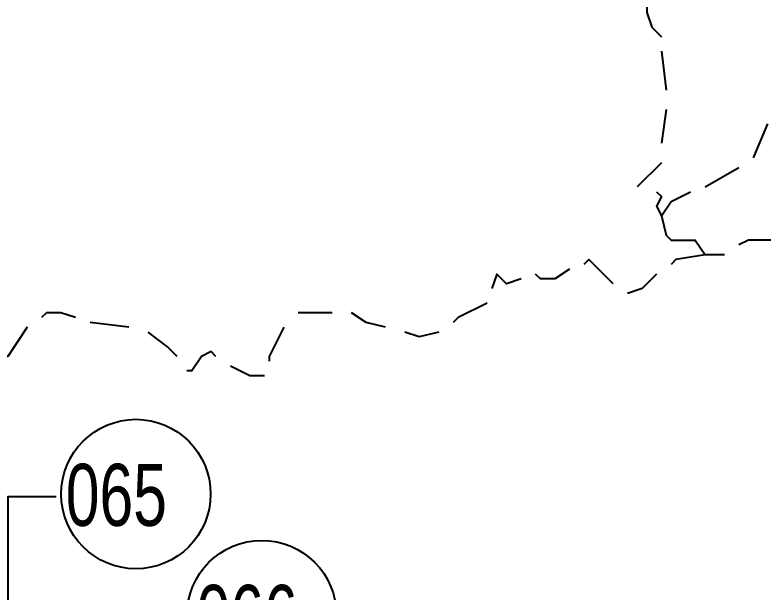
# Model space of a CAD drawing. Header units: millimetres. Extents: x 658 to 813, y 806 to 883.
# Drawn here: x 787.6802 to 788.1498, y 863.1482 to 863.5105 of the extents above; entities that cross this region are included whole.
import ezdxf

# ---------------------------------------------------------------- set-up
doc = ezdxf.new("R2010")
doc.units = ezdxf.units.MM
doc.header["$LTSCALE"] = 0.1
doc.linetypes.add('atContinuous2', pattern=[0])
doc.layers.add('BATKAB', color=7, linetype='Continuous')
doc.layers.add('LINK NAS BARU', color=7, linetype='Continuous')
doc.styles.add('Style2', font='arial.ttf', dxfattribs={"height": 0.2})

msp = doc.modelspace()

# ---------------------------------------------------------------- linework, layer by layer
at = {"layer": 'BATKAB', "color": 7}
for points in [[(788.07688, 863.51812), (788.07688, 863.51204), (788.07992, 863.50292), (788.086, 863.49684)], [(788.086, 863.48772), (788.08904, 863.46339)], [(788.08904, 863.45123), (788.086, 863.42995)], [(788.14376, 863.42083), (788.15288, 863.44211)], [(788.086, 863.41779), (788.0708, 863.40259)], [(788.11336, 863.40259), (788.13464, 863.41475)], [(788.08296, 863.39955), (788.086, 863.39651), (788.08296, 863.39043), (788.086, 863.38435), (788.09208, 863.39347), (788.10424, 863.39955)], [(788.086, 863.38435), (788.08904, 863.37219), (788.09208, 863.36915), (788.10728, 863.36915), (788.11336, 863.36003)], [(788.15896, 863.36915), (788.14072, 863.36915), (788.13464, 863.36611)], [(788.11336, 863.36003), (788.09512, 863.35699), (788.09208, 863.35395)], [(788.12552, 863.36003), (788.12248, 863.36003), (788.11336, 863.36003)], [(788.0556, 863.34179), (788.0404, 863.35699), (788.03736, 863.35395)], [(788.02824, 863.35091), (788.01912, 863.34483), (788.01, 863.34483), (788.00696, 863.34787)], [(787.99784, 863.34483), (787.98872, 863.34179), (787.98264, 863.34787), (787.9796, 863.33875)], [(788.08296, 863.34787), (788.07384, 863.33875), (788.06472, 863.33571)], [(787.97656, 863.32963), (787.95832, 863.32051), (787.95528, 863.31747)], [(787.71815, 863.32051), (787.70903, 863.32355), (787.69991, 863.32355), (787.69687, 863.32051)], [(787.87927, 863.32355), (787.87623, 863.32355), (787.86407, 863.32355), (787.85799, 863.32355)], [(787.91272, 863.31443), (787.90056, 863.31747), (787.89144, 863.32355)], [(787.75159, 863.31443), (787.72727, 863.31747)], [(787.68775, 863.31443), (787.67559, 863.29619), (787.67255, 863.29619)], [(787.84887, 863.31443), (787.83975, 863.29619), (787.83975, 863.29315)], [(787.78199, 863.29619), (787.77591, 863.30227), (787.76375, 863.31139)], [(787.94616, 863.31139), (787.934, 863.30835), (787.92488, 863.31139)], [(787.80631, 863.29619), (787.80327, 863.29923), (787.79719, 863.29619), (787.79111, 863.28707), (787.78807, 863.28707)], [(787.83671, 863.28403), (787.82759, 863.28403), (787.81543, 863.29011)]]:
    msp.add_lwpolyline(points, dxfattribs=at)
at = {"layer": 'LINK NAS BARU', "color": 7}
msp.add_lwpolyline([(787.70599, 863.20803), (787.67559, 863.20803), (787.67559, 863.09859)], dxfattribs=at)
at = {"layer": 'LINK NAS BARU', "color": 7, "linetype": 'atContinuous2'}
for centre in [(787.75608, 863.20977), (787.83512, 863.13377)]:
    msp.add_circle(centre, 0.0469, dxfattribs=at)

# ---------------------------------------------------------------- texts
at = {"layer": 'LINK NAS BARU', "color": 7, "style": 'Style2', "width": 0.7}
for s, p in [('065', (787.71207, 863.18979)), ('066', (787.79415, 863.11379))]:
    msp.add_text(s, height=0.038913, rotation=0.0006, dxfattribs=at).set_placement(p)

doc.saveas('drawing.dxf')
